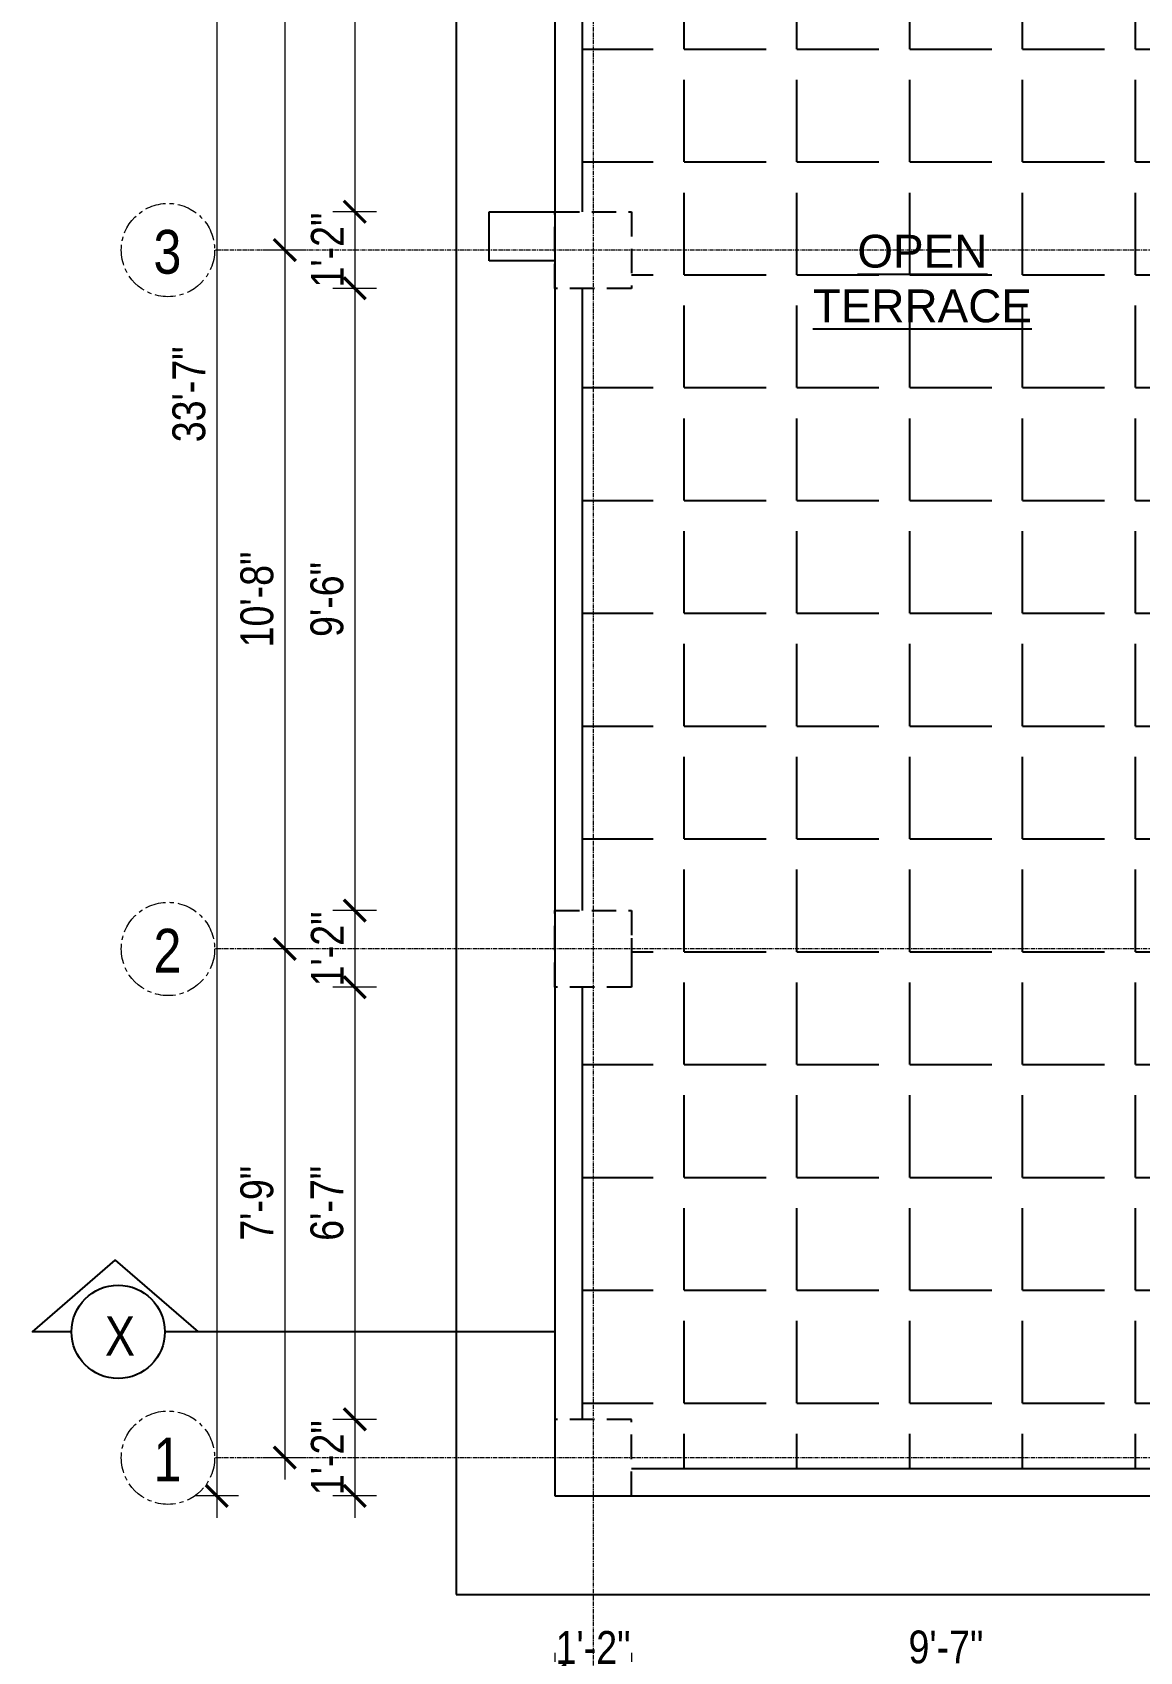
# Model space of a CAD drawing. Header units: inches. Extents: x -10117506 to -5032697, y -6529230 to -3253155.
# Drawn here: x -5046602.3 to -5046399.9, y -3260456.7 to -3260160.7 of the extents above; entities that cross this region are included whole.
import ezdxf

# ---------------------------------------------------------------- set-up
doc = ezdxf.new("R2010")
doc.units = ezdxf.units.IN
doc.header["$LTSCALE"] = 2
doc.header["$MEASUREMENT"] = 0
doc.header["$PDMODE"] = 34
doc.linetypes.add('CENTER', pattern=[2, 1.25, -0.25, 0.25, -0.25])
doc.linetypes.add('HIDDEN', pattern=[0.375, 0.25, -0.125])
doc.layers.get('0').update_dxf_attribs({"linetype": 'CONTINUOUS'})
doc.layers.get('DEFPOINTS').update_dxf_attribs({"color": 141, "linetype": 'CONTINUOUS'})
doc.layers.add('A-Hatch', color=7, linetype='CONTINUOUS')
for name, color, linetype, lineweight in [('Annotations-Bold.w', 177, 'CONTINUOUS', 13), ('DIM 1-100', 4, 'CONTINUOUS', 13), ('TEXT', 181, 'CONTINUOUS', 25)]:
    doc.layers.add(name, color=color, linetype=linetype, lineweight=lineweight)
doc.styles.add('ARAIL', font='ARIALN.TTF')
doc.styles.add('arial.', font='arial.ttf')
doc.styles.get("Standard").update_dxf_attribs({"font": 'ARIALN.TTF'})
doc.dimstyles.new('1 by 96', dxfattribs={"dimtxt": 6, "dimasz": 4, "dimexe": 4, "dimexo": 4, "dimgap": 2, "dimtad": 1, "dimdec": 0, "dimzin": 0, "dimdsep": 46, "dimlunit": 4, "dimtxsty": 'Standard', "dimblk": 'ARCHTICK', "dimcen": 0, "dimdle": 4, "dimadec": 0, "dimazin": 0, "dimtfac": 1, "dimtdec": 0, "dimtix": 1, "dimtofl": 0, "dimtmove": 1, "dimatfit": 3, "dimldrblk": 'ARCHTICK', "dimfxl": 4, "dimfxlon": 1, "dimtolj": 1, "dimtzin": 0, "dimlwd": -1, "dimlwe": -1, "dimarcsym": 0})

# ---------------------------------------------------------------- blocks, each defined once
blk = doc.blocks.new('_ArchTick')
at = {"color": 0, "linetype": 'ByBlock', "const_width": 0.15}
blk.add_lwpolyline([(-0.5, -0.5), (0.5, 0.5)], dxfattribs=at)
blk = doc.blocks.new('*D370')
at = {"layer": 'DEFPOINTS', "color": 0, "ltscale": 0.5, "transparency": 16777216}
for p in [(-5046506.82, -3260039.47), (-5046543.37, -3260193.47), (-5046506.82, -3260193.47)]:
    blk.add_point(p, dxfattribs=at)
at = {"layer": 'DIM 1-100', "color": 0, "ltscale": 0.5, "transparency": 16777216}
for p, q in [((-5046543.37, -3260035.47), (-5046543.37, -3260197.47)), ((-5046539.37, -3260039.47), (-5046547.37, -3260039.47)), ((-5046539.37, -3260193.47), (-5046547.37, -3260193.47))]:
    blk.add_line(p, q, dxfattribs=at)
at = {"layer": 'DIM 1-100', "color": 0, "ltscale": 0.5, "transparency": 16777216, "xscale": 4, "yscale": 4, "zscale": 4}
for p, rotation in [((-5046543.37, -3260039.47), 90), ((-5046543.37, -3260193.47), 270)]:
    blk.add_blockref('_ArchTick', p, dxfattribs=dict(at, rotation=rotation))
at = {"layer": 'DIM 1-100', "color": 0, "ltscale": 0.5, "transparency": 16777216, "insert": (-5046548.43, -3260116.47), "char_height": 6, "attachment_point": 5, "rotation": 90}
blk.add_mtext('\\A1;12\'-10"', dxfattribs=at)
blk = doc.blocks.new('*D371')
at = {"layer": 'DEFPOINTS', "color": 0, "ltscale": 0.5, "transparency": 16777216}
for p in [(-5046506.82, -3260193.47), (-5046543.37, -3260207.47), (-5046506.82, -3260207.47)]:
    blk.add_point(p, dxfattribs=at)
at = {"layer": 'DIM 1-100', "color": 0, "ltscale": 0.5, "transparency": 16777216}
for p, q in [((-5046543.37, -3260189.47), (-5046543.37, -3260211.47)), ((-5046539.37, -3260193.47), (-5046547.37, -3260193.47)), ((-5046539.37, -3260207.47), (-5046547.37, -3260207.47))]:
    blk.add_line(p, q, dxfattribs=at)
at = {"layer": 'DIM 1-100', "color": 0, "ltscale": 0.5, "transparency": 16777216, "xscale": 4, "yscale": 4, "zscale": 4}
for p, rotation in [((-5046543.37, -3260193.47), 90), ((-5046543.37, -3260207.47), 270)]:
    blk.add_blockref('_ArchTick', p, dxfattribs=dict(at, rotation=rotation))
at = {"layer": 'DIM 1-100', "color": 0, "ltscale": 0.5, "transparency": 16777216, "insert": (-5046548.38, -3260200.47), "char_height": 6, "attachment_point": 5, "rotation": 90}
blk.add_mtext('\\A1;1\'-2"', dxfattribs=at)
blk = doc.blocks.new('*D372')
at = {"layer": 'DEFPOINTS', "color": 0, "ltscale": 0.5, "transparency": 16777216}
for p in [(-5046506.82, -3260207.47), (-5046543.37, -3260321.23), (-5046506.82, -3260321.23)]:
    blk.add_point(p, dxfattribs=at)
at = {"layer": 'DIM 1-100', "color": 0, "ltscale": 0.5, "transparency": 16777216}
for p, q in [((-5046543.37, -3260203.47), (-5046543.37, -3260325.23)), ((-5046539.37, -3260207.47), (-5046547.37, -3260207.47)), ((-5046539.37, -3260321.23), (-5046547.37, -3260321.23))]:
    blk.add_line(p, q, dxfattribs=at)
at = {"layer": 'DIM 1-100', "color": 0, "ltscale": 0.5, "transparency": 16777216, "xscale": 4, "yscale": 4, "zscale": 4}
for p, rotation in [((-5046543.37, -3260207.47), 90), ((-5046543.37, -3260321.23), 270)]:
    blk.add_blockref('_ArchTick', p, dxfattribs=dict(at, rotation=rotation))
at = {"layer": 'DIM 1-100', "color": 0, "ltscale": 0.5, "transparency": 16777216, "insert": (-5046548.43, -3260264.35), "char_height": 6, "attachment_point": 5, "rotation": 90}
blk.add_mtext('\\A1;9\'-6"', dxfattribs=at)
blk = doc.blocks.new('*D373')
at = {"layer": 'DEFPOINTS', "color": 0, "ltscale": 0.5, "transparency": 16777216}
for p in [(-5046506.82, -3260321.23), (-5046543.37, -3260335.23), (-5046506.82, -3260335.23)]:
    blk.add_point(p, dxfattribs=at)
at = {"layer": 'DIM 1-100', "color": 0, "ltscale": 0.5, "transparency": 16777216}
for p, q in [((-5046543.37, -3260317.23), (-5046543.37, -3260339.23)), ((-5046539.37, -3260321.23), (-5046547.37, -3260321.23)), ((-5046539.37, -3260335.23), (-5046547.37, -3260335.23))]:
    blk.add_line(p, q, dxfattribs=at)
at = {"layer": 'DIM 1-100', "color": 0, "ltscale": 0.5, "transparency": 16777216, "xscale": 4, "yscale": 4, "zscale": 4}
for p, rotation in [((-5046543.37, -3260321.23), 90), ((-5046543.37, -3260335.23), 270)]:
    blk.add_blockref('_ArchTick', p, dxfattribs=dict(at, rotation=rotation))
at = {"layer": 'DIM 1-100', "color": 0, "ltscale": 0.5, "transparency": 16777216, "insert": (-5046548.38, -3260328.23), "char_height": 6, "attachment_point": 5, "rotation": 90}
blk.add_mtext('\\A1;1\'-2"', dxfattribs=at)
blk = doc.blocks.new('*D374')
at = {"layer": 'DEFPOINTS', "color": 0, "ltscale": 0.5, "transparency": 16777216}
for p in [(-5046506.82, -3260335.23), (-5046543.37, -3260414.23), (-5046506.82, -3260414.23)]:
    blk.add_point(p, dxfattribs=at)
at = {"layer": 'DIM 1-100', "color": 0, "ltscale": 0.5, "transparency": 16777216}
for p, q in [((-5046543.37, -3260331.23), (-5046543.37, -3260418.23)), ((-5046539.37, -3260335.23), (-5046547.37, -3260335.23)), ((-5046539.37, -3260414.23), (-5046547.37, -3260414.23))]:
    blk.add_line(p, q, dxfattribs=at)
at = {"layer": 'DIM 1-100', "color": 0, "ltscale": 0.5, "transparency": 16777216, "xscale": 4, "yscale": 4, "zscale": 4}
for p, rotation in [((-5046543.37, -3260335.23), 90), ((-5046543.37, -3260414.23), 270)]:
    blk.add_blockref('_ArchTick', p, dxfattribs=dict(at, rotation=rotation))
at = {"layer": 'DIM 1-100', "color": 0, "ltscale": 0.5, "transparency": 16777216, "insert": (-5046548.43, -3260374.73), "char_height": 6, "attachment_point": 5, "rotation": 90}
blk.add_mtext('\\A1;6\'-7"', dxfattribs=at)
blk = doc.blocks.new('*D375')
at = {"layer": 'DEFPOINTS', "color": 0, "ltscale": 0.5, "transparency": 16777216}
for p in [(-5046506.82, -3260414.23), (-5046543.37, -3260428.23), (-5046506.82, -3260428.23)]:
    blk.add_point(p, dxfattribs=at)
at = {"layer": 'DIM 1-100', "color": 0, "ltscale": 0.5, "transparency": 16777216}
for p, q in [((-5046543.37, -3260410.23), (-5046543.37, -3260432.23)), ((-5046539.37, -3260414.23), (-5046547.37, -3260414.23)), ((-5046539.37, -3260428.23), (-5046547.37, -3260428.23))]:
    blk.add_line(p, q, dxfattribs=at)
at = {"layer": 'DIM 1-100', "color": 0, "ltscale": 0.5, "transparency": 16777216, "xscale": 4, "yscale": 4, "zscale": 4}
for p, rotation in [((-5046543.37, -3260414.23), 90), ((-5046543.37, -3260428.23), 270)]:
    blk.add_blockref('_ArchTick', p, dxfattribs=dict(at, rotation=rotation))
at = {"layer": 'DIM 1-100', "color": 0, "ltscale": 0.5, "transparency": 16777216, "insert": (-5046548.38, -3260421.23), "char_height": 6, "attachment_point": 5, "rotation": 90}
blk.add_mtext('\\A1;1\'-2"', dxfattribs=at)
blk = doc.blocks.new('*D376')
at = {"layer": 'DEFPOINTS', "color": 0, "ltscale": 0.5, "transparency": 16777216}
for p in [(-5046499.82, -3260032.47), (-5046556.17, -3260200.47), (-5046499.82, -3260200.47)]:
    blk.add_point(p, dxfattribs=at)
at = {"layer": 'DIM 1-100', "color": 0, "ltscale": 0.5, "transparency": 16777216}
for p, q in [((-5046556.17, -3260028.47), (-5046556.17, -3260204.47)), ((-5046552.17, -3260032.47), (-5046560.17, -3260032.47)), ((-5046552.17, -3260200.47), (-5046560.17, -3260200.47))]:
    blk.add_line(p, q, dxfattribs=at)
at = {"layer": 'DIM 1-100', "color": 0, "ltscale": 0.5, "transparency": 16777216, "xscale": 4, "yscale": 4, "zscale": 4}
for p, rotation in [((-5046556.17, -3260032.47), 90), ((-5046556.17, -3260200.47), 270)]:
    blk.add_blockref('_ArchTick', p, dxfattribs=dict(at, rotation=rotation))
at = {"layer": 'DIM 1-100', "color": 0, "ltscale": 0.5, "transparency": 16777216, "insert": (-5046561.18, -3260116.47), "char_height": 6, "attachment_point": 5, "rotation": 90}
blk.add_mtext("\\A1;14'", dxfattribs=at)
blk = doc.blocks.new('*D377')
at = {"layer": 'DEFPOINTS', "color": 0, "ltscale": 0.5, "transparency": 16777216}
for p in [(-5046499.82, -3260200.47), (-5046556.17, -3260328.23), (-5046499.82, -3260328.23)]:
    blk.add_point(p, dxfattribs=at)
at = {"layer": 'DIM 1-100', "color": 0, "ltscale": 0.5, "transparency": 16777216}
for p, q in [((-5046556.17, -3260196.47), (-5046556.17, -3260332.23)), ((-5046552.17, -3260200.47), (-5046560.17, -3260200.47)), ((-5046552.17, -3260328.23), (-5046560.17, -3260328.23))]:
    blk.add_line(p, q, dxfattribs=at)
at = {"layer": 'DIM 1-100', "color": 0, "ltscale": 0.5, "transparency": 16777216, "xscale": 4, "yscale": 4, "zscale": 4}
for p, rotation in [((-5046556.17, -3260200.47), 90), ((-5046556.17, -3260328.23), 270)]:
    blk.add_blockref('_ArchTick', p, dxfattribs=dict(at, rotation=rotation))
at = {"layer": 'DIM 1-100', "color": 0, "ltscale": 0.5, "transparency": 16777216, "insert": (-5046561.23, -3260264.35), "char_height": 6, "attachment_point": 5, "rotation": 90}
blk.add_mtext('\\A1;10\'-8"', dxfattribs=at)
blk = doc.blocks.new('*D378')
at = {"layer": 'DEFPOINTS', "color": 0, "ltscale": 0.5, "transparency": 16777216}
for p in [(-5046499.82, -3260328.23), (-5046556.17, -3260421.23), (-5046499.82, -3260421.23)]:
    blk.add_point(p, dxfattribs=at)
at = {"layer": 'DIM 1-100', "color": 0, "ltscale": 0.5, "transparency": 16777216}
for p, q in [((-5046556.17, -3260324.23), (-5046556.17, -3260425.23)), ((-5046552.17, -3260328.23), (-5046560.17, -3260328.23)), ((-5046552.17, -3260421.23), (-5046560.17, -3260421.23))]:
    blk.add_line(p, q, dxfattribs=at)
at = {"layer": 'DIM 1-100', "color": 0, "ltscale": 0.5, "transparency": 16777216, "xscale": 4, "yscale": 4, "zscale": 4}
for p, rotation in [((-5046556.17, -3260328.23), 90), ((-5046556.17, -3260421.23), 270)]:
    blk.add_blockref('_ArchTick', p, dxfattribs=dict(at, rotation=rotation))
at = {"layer": 'DIM 1-100', "color": 0, "ltscale": 0.5, "transparency": 16777216, "insert": (-5046561.23, -3260374.73), "char_height": 6, "attachment_point": 5, "rotation": 90}
blk.add_mtext('\\A1;7\'-9"', dxfattribs=at)
blk = doc.blocks.new('*D379')
at = {"layer": 'DEFPOINTS', "color": 0, "ltscale": 0.5, "transparency": 16777216}
for p in [(-5046506.82, -3260025.47), (-5046568.59, -3260428.23), (-5046506.82, -3260428.23)]:
    blk.add_point(p, dxfattribs=at)
at = {"layer": 'DIM 1-100', "color": 0, "ltscale": 0.5, "transparency": 16777216}
for p, q in [((-5046568.59, -3260021.47), (-5046568.59, -3260432.23)), ((-5046564.59, -3260025.47), (-5046572.59, -3260025.47)), ((-5046564.59, -3260428.23), (-5046572.59, -3260428.23))]:
    blk.add_line(p, q, dxfattribs=at)
at = {"layer": 'DIM 1-100', "color": 0, "ltscale": 0.5, "transparency": 16777216, "xscale": 4, "yscale": 4, "zscale": 4}
for p, rotation in [((-5046568.59, -3260025.47), 90), ((-5046568.59, -3260428.23), 270)]:
    blk.add_blockref('_ArchTick', p, dxfattribs=dict(at, rotation=rotation))
at = {"layer": 'DIM 1-100', "color": 0, "ltscale": 0.5, "transparency": 16777216, "insert": (-5046573.66, -3260226.85), "char_height": 6, "attachment_point": 5, "rotation": 90}
blk.add_mtext('\\A1;33\'-7"', dxfattribs=at)
blk = doc.blocks.new('*D384')
at = {"layer": 'DEFPOINTS', "color": 0, "ltscale": 0.5, "transparency": 16777216}
for p in [(-5046506.82, -3260428.23), (-5046492.82, -3260428.23), (-5046492.82, -3260460.93)]:
    blk.add_point(p, dxfattribs=at)
at = {"layer": 'DIM 1-100', "color": 0, "ltscale": 0.5, "transparency": 16777216}
for p, q in [((-5046506.82, -3260456.93), (-5046506.82, -3260464.93)), ((-5046492.82, -3260456.93), (-5046492.82, -3260464.93)), ((-5046510.82, -3260460.93), (-5046488.82, -3260460.93))]:
    blk.add_line(p, q, dxfattribs=at)
at = {"layer": 'DIM 1-100', "color": 0, "ltscale": 0.5, "transparency": 16777216, "xscale": 4, "yscale": 4, "zscale": 4, "rotation": 180}
blk.add_blockref('_ArchTick', (-5046506.82, -3260460.93), dxfattribs=at)
at = {"layer": 'DIM 1-100', "color": 0, "ltscale": 0.5, "transparency": 16777216, "xscale": 4, "yscale": 4, "zscale": 4}
blk.add_blockref('_ArchTick', (-5046492.82, -3260460.93), dxfattribs=at)
at = {"layer": 'DIM 1-100', "color": 0, "ltscale": 0.5, "transparency": 16777216, "insert": (-5046499.82, -3260455.92), "char_height": 6, "attachment_point": 5}
blk.add_mtext('\\A1;1\'-2"', dxfattribs=at)
blk = doc.blocks.new('*D385')
at = {"layer": 'DEFPOINTS', "color": 0, "ltscale": 0.5, "transparency": 16777216}
for p in [(-5046492.82, -3260428.23), (-5046377.82, -3260428.23), (-5046377.82, -3260460.93)]:
    blk.add_point(p, dxfattribs=at)
at = {"layer": 'DIM 1-100', "color": 0, "ltscale": 0.5, "transparency": 16777216}
for p, q in [((-5046492.82, -3260456.93), (-5046492.82, -3260464.93)), ((-5046377.82, -3260456.93), (-5046377.82, -3260464.93)), ((-5046496.82, -3260460.93), (-5046373.82, -3260460.93))]:
    blk.add_line(p, q, dxfattribs=at)
at = {"layer": 'DIM 1-100', "color": 0, "ltscale": 0.5, "transparency": 16777216, "xscale": 4, "yscale": 4, "zscale": 4, "rotation": 180}
blk.add_blockref('_ArchTick', (-5046492.82, -3260460.93), dxfattribs=at)
at = {"layer": 'DIM 1-100', "color": 0, "ltscale": 0.5, "transparency": 16777216, "xscale": 4, "yscale": 4, "zscale": 4}
blk.add_blockref('_ArchTick', (-5046377.82, -3260460.93), dxfattribs=at)
at = {"layer": 'DIM 1-100', "color": 0, "ltscale": 0.5, "transparency": 16777216, "insert": (-5046435.32, -3260455.87), "char_height": 6, "attachment_point": 5}
blk.add_mtext('\\A1;9\'-7"', dxfattribs=at)
blk = doc.blocks.new('*D389')
at = {"layer": 'DEFPOINTS', "color": 0, "ltscale": 0.5, "transparency": 16777216}
for p in [(-5046499.82, -3260421.23), (-5046370.82, -3260421.23), (-5046370.82, -3260470.7)]:
    blk.add_point(p, dxfattribs=at)
at = {"layer": 'DIM 1-100', "color": 0, "ltscale": 0.5, "transparency": 16777216}
for p, q in [((-5046499.82, -3260466.7), (-5046499.82, -3260474.7)), ((-5046370.82, -3260466.7), (-5046370.82, -3260474.7)), ((-5046503.82, -3260470.7), (-5046366.82, -3260470.7))]:
    blk.add_line(p, q, dxfattribs=at)
at = {"layer": 'DIM 1-100', "color": 0, "ltscale": 0.5, "transparency": 16777216, "xscale": 4, "yscale": 4, "zscale": 4, "rotation": 180}
blk.add_blockref('_ArchTick', (-5046499.82, -3260470.7), dxfattribs=at)
at = {"layer": 'DIM 1-100', "color": 0, "ltscale": 0.5, "transparency": 16777216, "xscale": 4, "yscale": 4, "zscale": 4}
blk.add_blockref('_ArchTick', (-5046370.82, -3260470.7), dxfattribs=at)
at = {"layer": 'DIM 1-100', "color": 0, "ltscale": 0.5, "transparency": 16777216, "insert": (-5046435.32, -3260465.63), "char_height": 6, "attachment_point": 5}
blk.add_mtext('\\A1;10\'-9"', dxfattribs=at)
blk = doc.blocks.new('*D391')
at = {"layer": 'DEFPOINTS', "color": 0, "ltscale": 0.5, "transparency": 16777216}
for p in [(-5046506.82, -3260428.23), (-5046215.69, -3260428.23), (-5046215.69, -3260483.17)]:
    blk.add_point(p, dxfattribs=at)
at = {"layer": 'DIM 1-100', "color": 0, "ltscale": 0.5, "transparency": 16777216}
for p, q in [((-5046506.82, -3260479.17), (-5046506.82, -3260487.17)), ((-5046215.69, -3260479.17), (-5046215.69, -3260487.17)), ((-5046510.82, -3260483.17), (-5046211.69, -3260483.17))]:
    blk.add_line(p, q, dxfattribs=at)
at = {"layer": 'DIM 1-100', "color": 0, "ltscale": 0.5, "transparency": 16777216, "xscale": 4, "yscale": 4, "zscale": 4, "rotation": 180}
blk.add_blockref('_ArchTick', (-5046506.82, -3260483.17), dxfattribs=at)
at = {"layer": 'DIM 1-100', "color": 0, "ltscale": 0.5, "transparency": 16777216, "xscale": 4, "yscale": 4, "zscale": 4}
blk.add_blockref('_ArchTick', (-5046215.69, -3260483.17), dxfattribs=at)
at = {"layer": 'DIM 1-100', "color": 0, "ltscale": 0.5, "transparency": 16777216, "insert": (-5046361.25, -3260478.1), "char_height": 6, "attachment_point": 5}
blk.add_mtext('\\A1;24\'-3"', dxfattribs=at)

msp = doc.modelspace()

# ---------------------------------------------------------------- hatches: boundary and pattern name
at = {"layer": 'A-Hatch', "ltscale": 0.5}
h = msp.add_hatch(dxfattribs=at)
h.set_pattern_fill('ANGLE', color=256, scale=75)
h.set_pattern_definition([(0, (43663.677, -1619.997), (0, 20.625), [15, -5.625]), (90, (43663.677, -1619.997), (-20.625, 1e-15), [15, -5.625])])
h.paths.add_polyline_path([(-5046377.82, -3260079.63), (-5046377.82, -3260065.63), (-5046368.82, -3260065.63), (-5046368.82, -3260019.69), (-5046377.82, -3260019.69), (-5046377.82, -3260010.75), (-5046492.82, -3260028.38), (-5046492.82, -3260039.47), (-5046501.82, -3260039.47), (-5046501.82, -3260193.47), (-5046492.82, -3260193.47), (-5046492.82, -3260207.47), (-5046501.82, -3260207.47), (-5046501.82, -3260321.23), (-5046492.82, -3260321.23), (-5046492.82, -3260335.23), (-5046501.82, -3260335.23), (-5046501.82, -3260414.23), (-5046492.82, -3260414.23), (-5046492.82, -3260423.23), (-5046377.82, -3260423.23), (-5046377.82, -3260414.23), (-5046377.82, -3260335.23), (-5046377.82, -3260321.23), (-5046377.82, -3260243.47), (-5046377.79, -3260241.02), (-5046375.95, -3260241.02), (-5046375.95, -3260242.24), (-5046374.12, -3260242.24), (-5046374.12, -3260242.3, 0.413988), (-5046342.99, -3260211.14), (-5046374.14, -3260211.14), (-5046374.14, -3260209.92), (-5046375.98, -3260209.92), (-5046375.98, -3260211.14), (-5046377.82, -3260211.14), (-5046377.82, -3260207.47), (-5046377.82, -3260193.47), (-5046377.82, -3260189.8), (-5046375.98, -3260189.8), (-5046375.98, -3260191.02), (-5046374.14, -3260191.02), (-5046374.14, -3260189.8), (-5046342.99, -3260189.8, 0.413988), (-5046374.12, -3260158.64), (-5046374.12, -3260158.69), (-5046375.95, -3260158.69), (-5046375.95, -3260159.92), (-5046377.79, -3260159.92), (-5046377.79, -3260157.47), (-5046377.82, -3260157.47), (-5046377.82, -3260150.47)])
h.paths.add_polyline_path([(-5046357.86, -3260174.75, -1), (-5046379.57, -3260174.75, -1)], flags=16)
h.paths.add_polyline_path([(-5046357.86, -3260226.19, -1), (-5046379.57, -3260226.19, -1)], flags=16)
h.paths.add_polyline_path([(-5046461.03, -3260216.51), (-5046417.98, -3260216.51), (-5046417.98, -3260194.04), (-5046461.03, -3260194.04)], flags=24)
h.paths.add_polyline_path([(-5046380.97, -3260232.67), (-5046355.74, -3260232.67), (-5046355.74, -3260218.25), (-5046380.97, -3260218.25)], flags=24)
h.paths.add_polyline_path([(-5046380.97, -3260181.04), (-5046355.74, -3260181.04), (-5046355.74, -3260166.62), (-5046380.97, -3260166.62)], flags=24)

# ---------------------------------------------------------------- linework, layer by layer
at = {"ltscale": 0.5}
for p, q in [((-5046506.82, -3260025.47), (-5046506.82, -3260193.47)), ((-5046524.82, -3260028.23), (-5046524.82, -3260446.23)), ((-5046501.82, -3260039.47), (-5046501.82, -3260193.47)), ((-5046518.82, -3260193.47), (-5046506.82, -3260193.47)), ((-5046518.82, -3260202.47), (-5046518.82, -3260193.47)), ((-5046506.82, -3260193.47), (-5046506.82, -3260428.23)), ((-5046506.82, -3260202.47), (-5046518.82, -3260202.47)), ((-5046501.82, -3260207.47), (-5046501.82, -3260321.23)), ((-5046492.82, -3260326.23), (-5046492.82, -3260335.23)), ((-5046501.82, -3260335.23), (-5046501.82, -3260414.23)), ((-5046501.82, -3260335.23), (-5046501.82, -3260414.23)), ((-5046492.82, -3260423.23), (-5046377.82, -3260423.23)), ((-5046506.82, -3260428.23), (-5046350.82, -3260428.23)), ((-5046524.82, -3260446.23), (-5046363.82, -3260446.23))]:
    msp.add_line(p, q, dxfattribs=at)
at = {"linetype": 'HIDDEN', "ltscale": 9}
for points in [[(-5046506.82, -3260193.47), (-5046492.82, -3260193.47), (-5046492.82, -3260207.47), (-5046506.82, -3260207.47)], [(-5046506.82, -3260321.23), (-5046492.82, -3260321.23), (-5046492.82, -3260335.23), (-5046506.82, -3260335.23)], [(-5046492.82, -3260414.23), (-5046506.82, -3260414.23), (-5046506.82, -3260428.23), (-5046492.82, -3260428.23)]]:
    msp.add_lwpolyline(points, close=True, dxfattribs=at)
at = {"layer": 'Annotations-Bold.w', "linetype": 'CENTER', "ltscale": 0.3}
for p, q in [((-5046499.82, -3259954.44), (-5046499.82, -3260482.55)), ((-5046163.4, -3260200.47), (-5046568.98, -3260200.47)), ((-5046163.4, -3260328.23), (-5046568.98, -3260328.23)), ((-5046163.4, -3260421.23), (-5046568.98, -3260421.23))]:
    msp.add_line(p, q, dxfattribs=at)
at = {"layer": 'Annotations-Bold.w', "linetype": 'CENTER', "ltscale": 1.5}
for centre in [(-5046577.51, -3260200.47), (-5046577.51, -3260328.23), (-5046577.51, -3260421.23)]:
    msp.add_circle(centre, 8.53, dxfattribs=at)
at = {"layer": 'TEXT'}
for points in [[(-5046595.15, -3260398.23), (-5046602.29, -3260398.23), (-5046587.15, -3260385.14), (-5046572.01, -3260398.23)], [(-5046506.82, -3260398.23), (-5046578.08, -3260398.23)]]:
    msp.add_lwpolyline(points, dxfattribs=at)
msp.add_circle((-5046586.62, -3260398.23), 8.53, dxfattribs=at)

# ---------------------------------------------------------------- texts
at = {"layer": 'Annotations-Bold.w', "linetype": 'CENTER', "ltscale": 1.5, "char_height": 8, "attachment_point": 1, "style": 'ARAIL'}
for s, insert in [('3', (-5046580.16, -3260196.79)), ('2', (-5046580.16, -3260324.55)), ('1', (-5046580.16, -3260417.55))]:
    msp.add_mtext_dynamic_manual_height_columns(s, width=6.5393, gutter_width=100, heights=[0], dxfattribs=dict(at, insert=insert))
at = {"layer": 'TEXT', "lineweight": -2, "insert": (-5046439.63, -3260205.72), "char_height": 6, "width": 127.5059, "attachment_point": 5, "style": 'arial.'}
msp.add_mtext('{\\LOPEN \\PTERRACE}', dxfattribs=at)
at = {"layer": 'TEXT', "insert": (-5046583.53, -3260395.39), "char_height": 7.2, "attachment_point": 3, "style": 'ARAIL'}
msp.add_mtext_dynamic_manual_height_columns('X', width=125.4648, gutter_width=90, heights=[0], dxfattribs=at)

# ---------------------------------------------------------------- dimensions: what is measured, and where the dimension line sits
at = {"layer": 'DIM 1-100', "ltscale": 0.5}
for base, p1, p2, picture, middle in [((-5046568.59, -3260428.23), (-5046506.82, -3260025.47), (-5046506.82, -3260428.23), '*D379', (-5046573.66, -3260226.85)), ((-5046556.17, -3260200.47), (-5046499.82, -3260032.47), (-5046499.82, -3260200.47), '*D376', (-5046561.18, -3260116.47)), ((-5046543.37, -3260193.47), (-5046506.82, -3260039.47), (-5046506.82, -3260193.47), '*D370', (-5046548.43, -3260116.47)), ((-5046556.17, -3260328.23), (-5046499.82, -3260200.47), (-5046499.82, -3260328.23), '*D377', (-5046561.23, -3260264.35)), ((-5046543.37, -3260321.23), (-5046506.82, -3260207.47), (-5046506.82, -3260321.23), '*D372', (-5046548.43, -3260264.35)), ((-5046556.17, -3260421.23), (-5046499.82, -3260328.23), (-5046499.82, -3260421.23), '*D378', (-5046561.23, -3260374.73)), ((-5046543.37, -3260414.23), (-5046506.82, -3260335.23), (-5046506.82, -3260414.23), '*D374', (-5046548.43, -3260374.73))]:
    dim = msp.add_linear_dim(base=base, p1=p1, p2=p2, angle=90, dimstyle='1 by 96', dxfattribs=at)
    dim.commit()
    dim.dimension.update_dxf_attribs({"geometry": picture, "text_midpoint": middle})
for base, p1, p2, picture, middle in [((-5046543.37, -3260207.47), (-5046506.82, -3260193.47), (-5046506.82, -3260207.47), '*D371', (-5046543.37, -3260200.47)), ((-5046543.37, -3260335.23), (-5046506.82, -3260321.23), (-5046506.82, -3260335.23), '*D373', (-5046543.37, -3260328.23)), ((-5046543.37, -3260428.23), (-5046506.82, -3260414.23), (-5046506.82, -3260428.23), '*D375', (-5046543.37, -3260421.23))]:
    dim = msp.add_linear_dim(base=base, p1=p1, p2=p2, angle=90, dimstyle='1 by 96', dxfattribs=at)
    dim.commit()
    dim.dimension.update_dxf_attribs({"geometry": picture, "text_midpoint": middle, "dimtype": 160})
for base, p1, p2, picture, middle in [((-5046370.82, -3260470.7), (-5046499.82, -3260421.23), (-5046370.82, -3260421.23), '*D389', (-5046435.32, -3260465.63)), ((-5046215.69, -3260483.17), (-5046506.82, -3260428.23), (-5046215.69, -3260428.23), '*D391', (-5046361.25, -3260478.1)), ((-5046377.82, -3260460.93), (-5046492.82, -3260428.23), (-5046377.82, -3260428.23), '*D385', (-5046435.32, -3260455.87))]:
    dim = msp.add_linear_dim(base=base, p1=p1, p2=p2, dimstyle='1 by 96', dxfattribs=at)
    dim.commit()
    dim.dimension.update_dxf_attribs({"geometry": picture, "text_midpoint": middle})
dim = msp.add_linear_dim(base=(-5046492.82, -3260460.93), p1=(-5046506.82, -3260428.23), p2=(-5046492.82, -3260428.23), dimstyle='1 by 96', dxfattribs=at)
dim.commit()
dim.dimension.update_dxf_attribs({"geometry": '*D384', "text_midpoint": (-5046499.82, -3260460.93), "dimtype": 160})

doc.saveas('drawing.dxf')
